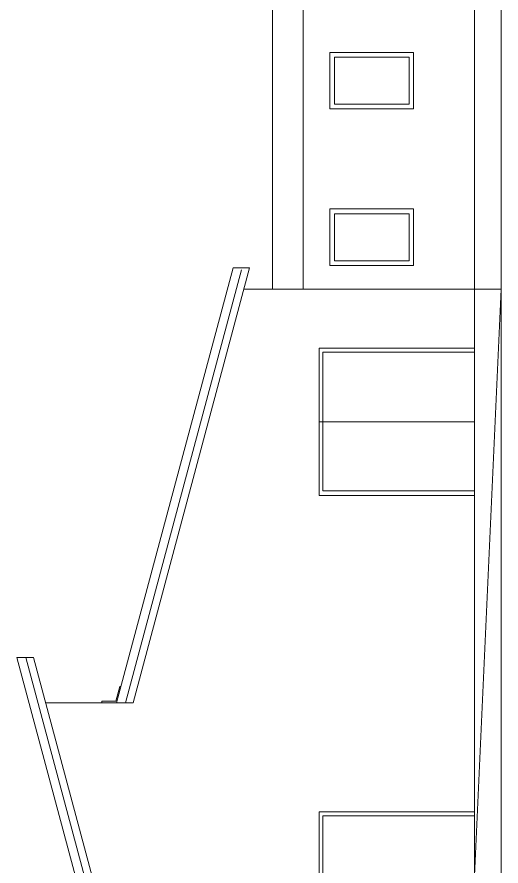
# Model space of a CAD drawing. Header units: millimetres. Extents: x 73 to 57768, y -40361 to 10065.
# Drawn here: x 2034 to 2824, y 3383 to 4768 of the extents above; entities that cross this region are included whole.
import ezdxf

# ---------------------------------------------------------------- set-up
doc = ezdxf.new("R2010")
doc.units = ezdxf.units.MM
doc.layers.add('pogled', color=7, linetype='Continuous', lineweight=5, true_color=0x8db1c3)

msp = doc.modelspace()

# ---------------------------------------------------------------- linework, layer by layer
at = {"layer": 'pogled'}
for p, q in [((2450.947, 5830.822), (2450.947, 4324.181)), ((2500.947, 5830.822), (2500.947, 4324.181)), ((2780.947, 5830.822), (2780.947, 4324.181)), ((2824.103, 5059.366), (2824.103, 1417.951)), ((2386.711, 4359.181), (2196.467, 3649.181)), ((2400.234, 4355.557), (2210.961, 3649.181)), ((2413.629, 4359.181), (2223.385, 3649.181)), ((2386.711, 4359.181), (2413.629, 4359.181)), ((2824.103, 4324.181), (2404.25, 4324.181)), ((2780.947, 4107.637), (2527.017, 4107.637)), ((2291.436, 3903.151), (2291.436, 3903.151)), ((2033.771, 3722.989), (2060.688, 3722.989)), ((2411.094, 2314.802), (2033.771, 3722.989)), ((2424.617, 2318.425), (2048.265, 3722.989)), ((2424.617, 2318.425), (2048.265, 3722.989)), ((2438.011, 2314.802), (2060.688, 3722.989)), ((2223.385, 3649.181), (2080.465, 3649.181))]:
    msp.add_line(p, q, dxfattribs=at)
at = {"layer": 'pogled', "ltscale": 5}
for p, q in [((2780.947, 4324.181), (2780.947, 2349.181)), ((2780.947, 2349.181), (2780.947, 4324.181)), ((2780.947, 3366.681), (2824.103, 4324.181))]:
    msp.add_line(p, q, dxfattribs=at)
at = {"layer": 'pogled'}
for points in [[(2544.658, 4618.211), (2544.658, 4710.296), (2680.947, 4710.296), (2680.947, 4618.211)], [(2552.082, 4625.718), (2552.082, 4702.404), (2674.022, 4702.404), (2674.022, 4625.718)], [(2544.658, 4362.881), (2544.658, 4454.966), (2680.947, 4454.966), (2680.947, 4362.881)], [(2552.082, 4370.389), (2552.082, 4447.074), (2674.022, 4447.074), (2674.022, 4370.389)]]:
    msp.add_lwpolyline(points, close=True, dxfattribs=at)
for points in [[(2780.947, 4227.637), (2527.017, 4227.637), (2527.017, 3987.637), (2780.947, 3987.637)], [(2172.085, 3649.181), (2172.085, 3651.98), (2195.101, 3651.98), (2201.481, 3675.793), (2202.691, 3675.793)], [(2780.947, 3471.053), (2527.017, 3471.053), (2527.017, 3231.053), (2780.947, 3231.053)]]:
    msp.add_lwpolyline(points, dxfattribs=at)
at = {"layer": 'pogled', "ltscale": 5}
for points in [[(2780.947, 3987.637), (2780.947, 4227.637)], [(2781.038, 4221.407), (2532.891, 4221.407), (2532.891, 3994.962), (2781.016, 3994.962)], [(2781.038, 3464.822), (2532.891, 3464.822), (2532.891, 3238.378), (2781.016, 3238.378)], [(2780.947, 3231.053), (2780.947, 3471.053)]]:
    msp.add_lwpolyline(points, dxfattribs=at)

doc.saveas('drawing.dxf')
